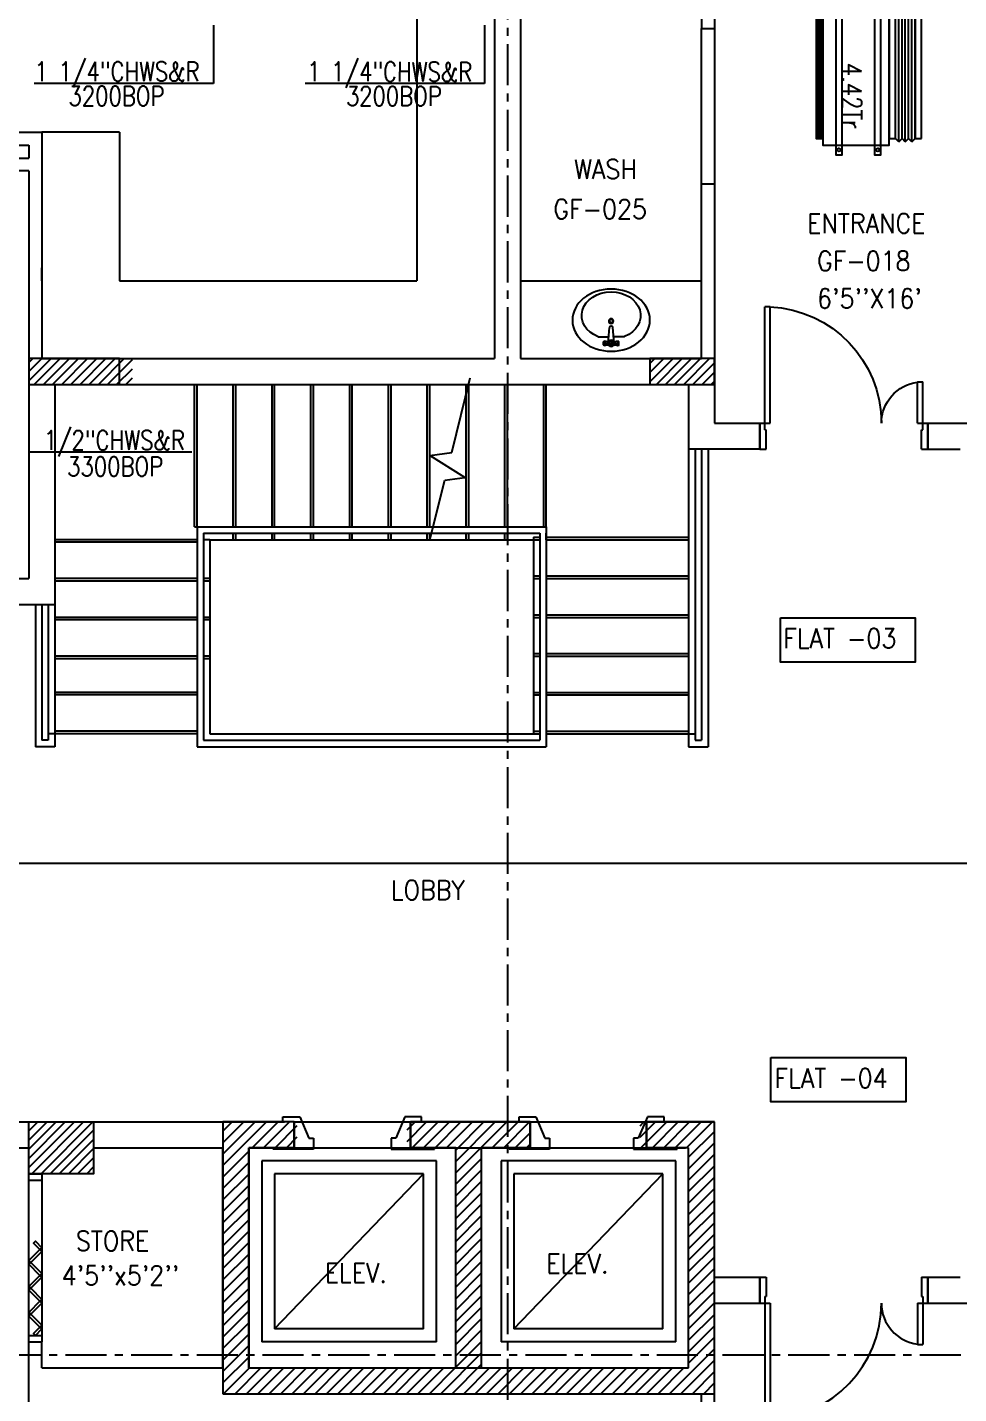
# Model space of a CAD drawing. Header units: millimetres. Extents: x -1288794 to 2153086, y -2701644 to -1335282.
# Drawn here: x 1620286 to 1627486, y -1495669 to -1485109 of the extents above; entities that cross this region are included whole.
import ezdxf

# ---------------------------------------------------------------- set-up
doc = ezdxf.new("R2010")
doc.units = ezdxf.units.MM
doc.header["$LTSCALE"] = 100
doc.linetypes.add('CENTER', pattern=[50.8, 31.75, -6.35, 6.35, -6.35])
doc.linetypes.add('DASHED2', pattern=[9.525, 6.35, -3.175])
for name, color, linetype in [('A-ANNO-TEXT', 8, 'Continuous'), ('A-DOOR', 4, 'Continuous'), ('A-FLOR-OVHD', 4, 'DASHED2'), ('A-FLOR-PFIX', 8, 'Continuous'), ('A-FLOR-SPCL', 8, 'Continuous'), ('A-FLOR-STRS', 8, 'Continuous'), ('A-GRID', 253, 'CENTER'), ('A-WALL-FULL', 8, 'Continuous'), ('AC-CHILLED WATER TEXT', 41, 'Continuous'), ('AC-SAD TEXT', 3, 'Continuous'), ('FCU-AC', 160, 'Continuous'), ('S-COL- HACT.', 9, 'Continuous'), ('S-COL.', 8, 'Continuous')]:
    doc.layers.add(name, color=color, linetype=linetype)
doc.styles.add('ROMANS', font='romans.shx', dxfattribs={"width": 0.8})
doc.styles.add('SIMPLEX', font='simplex.shx', dxfattribs={"width": 0.8})
pattern_1 = [(45, (2733053.36, -1109556.65), (-44.1941738, 44.1941738), [])]
pattern_2 = [(45, (2733053.36, -1109556.65), (-35.355339, 35.355339), [])]

# ---------------------------------------------------------------- blocks, each defined once
blk = doc.blocks.new('D-130-R')
for p, q in [((1220, 200), (1220, 1100)), ((1220, 1100), (1260, 1100)), ((1260, 200), (1260, 1100)), ((80, 520), (40, 520)), ((40, 200), (40, 520)), ((80, 200), (80, 520)), ((0, 0), (0, 200)), ((80, 200), (0, 200)), ((40, 150), (40, 200)), ((50, 150), (40, 150)), ((50, 0), (50, 150)), ((1300, 200), (1220, 200)), ((1260, 150), (1250, 150)), ((1250, 0), (1250, 150)), ((1260, 150), (1260, 200)), ((1300, 0), (1300, 200)), ((50, 0), (0, 0)), ((1300, 0), (1250, 0))]:
    blk.add_line(p, q)
for centre, radius, start, end in [((1260, 200), 900, 92.5473, 180), ((40, 200), 320, 0, 82.8192)]:
    blk.add_arc(centre, radius, start, end)
blk = doc.blocks.new('LAV-2')
for p, q in [((-102, 330), (-23, 330)), ((-21, 393), (-55, 399)), ((-21, 369), (-55, 363)), ((-24, 385), (-49, 381)), ((-24, 377), (-49, 381)), ((-25, 381), (-13, 258)), ((-19, 381), (17, 381)), ((-1, 363), (-1, 399)), ((23, 381), (11, 257)), ((53, 399), (20, 393)), ((53, 363), (20, 369)), ((21, 329), (101, 329)), ((47, 381), (23, 385)), ((47, 381), (23, 376))]:
    blk.add_line(p, q)
for centre, radius in [((-1, 381), 24), ((-1, 381), 18), ((-1, 209), 18), ((-1, 209), 13.2)]:
    blk.add_circle(centre, radius)
blk.add_arc((-1, 257), 12, 179.8053, 359.8053)
for centre, major_axis, ratio in [((-1, 202), (-300, 1), 0.8), ((53, 381), (0.1, 18), 0.333333)]:
    blk.add_ellipse(centre, major_axis=major_axis, ratio=ratio)
blk.add_ellipse((-1, 166), major_axis=(-228, 1), ratio=0.8, start_param=5.174, end_param=10.533963)
at = {"extrusion": (0, 0, -1)}
blk.add_ellipse((-55, 381), major_axis=(0.1, 18), ratio=0.333333, dxfattribs=at)
for points, knots in [([(-55, 365), (-55, 366), (-55, 366), (-55, 366), (-55, 366), (-56, 367), (-56, 368), (-57, 370), (-57, 371), (-58, 374), (-58, 375), (-58, 379), (-58, 381), (-58, 386), (-58, 388), (-57, 392), (-57, 393), (-56, 394), (-56, 395), (-55, 396), (-55, 396), (-55, 396), (-55, 397), (-55, 397)], [3.378318, 3.378318, 3.378318, 3.378318, 3.519844, 3.519844, 3.66137, 3.66137, 3.925951, 3.925951, 4.190531, 4.190531, 4.455112, 4.455112, 4.86737, 4.86737, 5.279628, 5.279628, 5.565785, 5.565785, 5.785568, 5.785568, 5.957, 5.957, 6.04646, 6.04646, 6.04646, 6.04646]), ([(-55, 397), (-55, 397), (-54, 396), (-54, 396), (-54, 396), (-53, 395), (-53, 394), (-52, 392), (-52, 391), (-52, 388), (-51, 387), (-51, 383), (-51, 381), (-51, 376), (-52, 374), (-52, 370), (-53, 369), (-53, 368), (-54, 367), (-54, 366), (-54, 366), (-55, 366), (-55, 365), (-55, 365)], [0.236726, 0.236726, 0.236726, 0.236726, 0.378252, 0.378252, 0.519778, 0.519778, 0.784358, 0.784358, 1.048939, 1.048939, 1.313519, 1.313519, 1.725777, 1.725777, 2.138035, 2.138035, 2.424192, 2.424192, 2.643976, 2.643976, 2.815407, 2.815407, 2.904867, 2.904867, 2.904867, 2.904867]), ([(53, 396), (53, 396), (53, 396), (53, 396), (53, 395), (52, 394), (52, 394), (51, 392), (51, 390), (50, 388), (50, 386), (50, 383), (50, 380), (50, 376), (50, 373), (51, 370), (51, 369), (52, 367), (52, 367), (53, 366), (53, 365), (53, 365), (53, 365), (53, 365)], [0.236726, 0.236726, 0.236726, 0.236726, 0.378252, 0.378252, 0.519778, 0.519778, 0.784358, 0.784358, 1.048939, 1.048939, 1.313519, 1.313519, 1.725777, 1.725777, 2.138035, 2.138035, 2.424192, 2.424192, 2.643976, 2.643976, 2.815407, 2.815407, 2.904867, 2.904867, 2.904867, 2.904867]), ([(53, 365), (53, 365), (53, 365), (54, 366), (54, 366), (55, 367), (55, 368), (56, 370), (56, 371), (56, 373), (57, 375), (57, 379), (57, 381), (57, 386), (56, 388), (56, 391), (55, 392), (55, 394), (54, 395), (54, 396), (54, 396), (54, 396), (53, 396), (53, 396)], [3.378318, 3.378318, 3.378318, 3.378318, 3.519844, 3.519844, 3.66137, 3.66137, 3.925951, 3.925951, 4.190531, 4.190531, 4.455112, 4.455112, 4.86737, 4.86737, 5.279628, 5.279628, 5.565785, 5.565785, 5.785568, 5.785568, 5.957, 5.957, 6.04646, 6.04646, 6.04646, 6.04646])]:
    blk.add_open_spline(points, degree=3, knots=knots)
blk = doc.blocks.new('fcu 3.5 tr')
at = {"layer": 'FCU-AC'}
h = blk.add_hatch(dxfattribs=at)
h.set_pattern_fill('NET', color=3)
h.paths.add_polyline_path([(100970, -1580238), (99070, -1580238), (99070, -1580288), (100970, -1580288)])
for p, q in [((99045, -1579550), (99070, -1579525)), ((100995, -1579550), (99045, -1579550)), ((99045, -1579550), (99070, -1579575)), ((100970, -1579525), (99070, -1579525)), ((100995, -1579550), (100970, -1579525)), ((100995, -1579550), (100970, -1579575)), ((99045, -1579600), (99070, -1579575)), ((100995, -1579600), (99045, -1579600)), ((99045, -1579600), (99070, -1579625)), ((99045, -1579650), (99070, -1579625)), ((100995, -1579650), (99045, -1579650)), ((99045, -1579650), (99070, -1579675)), ((100970, -1579575), (99070, -1579575)), ((100970, -1579575), (99070, -1579575)), ((100970, -1579625), (99070, -1579625)), ((100970, -1579625), (99070, -1579625)), ((100995, -1579600), (100970, -1579575)), ((100995, -1579600), (100970, -1579625)), ((100995, -1579650), (100970, -1579625)), ((100995, -1579650), (100970, -1579675))]:
    blk.add_line(p, q, dxfattribs=at)
at = {"layer": 'FCU-AC', "color": 1}
for p, q in [((100970, -1579475), (99070, -1579475)), ((99070, -1579475), (99070, -1579525)), ((99070, -1579525), (100970, -1579525)), ((100970, -1579525), (100970, -1579475)), ((100970, -1579675), (99070, -1579675)), ((99070, -1579675), (99070, -1579725)), ((99070, -1579725), (100970, -1579725)), ((100970, -1579725), (100970, -1579675))]:
    blk.add_line(p, q, dxfattribs=at)
at = {"layer": 'FCU-AC'}
blk.add_lwpolyline([(99020, -1580238), (101020, -1580238), (101020, -1579725), (99020, -1579725)], close=True, dxfattribs=at)
at = {"layer": 'FCU-AC', "color": 6}
for points in [[(98945, -1579838), (101095, -1579838), (101095, -1579788), (98945, -1579788)], [(98945, -1580138), (101095, -1580138), (101095, -1580088), (98945, -1580088)]]:
    blk.add_lwpolyline(points, close=True, dxfattribs=at)
at = {"layer": 'FCU-AC', "color": 3}
blk.add_lwpolyline([(99070, -1580288), (100970, -1580288), (100970, -1580238), (99070, -1580238)], close=True, dxfattribs=at)
at = {"layer": 'FCU-AC', "color": 6}
for centre in [(98982, -1579813), (101057, -1579813), (98982, -1580113), (101057, -1580113)]:
    blk.add_circle(centre, 12.5, dxfattribs=at)

msp = doc.modelspace()

# ---------------------------------------------------------------- hatches: boundary and pattern name
at = {"layer": 'S-COL- HACT.', "linetype": 'Continuous', "ltscale": 3}
h = msp.add_hatch(dxfattribs=at)
h.set_pattern_fill('ANSI31', color=256, scale=400, style=0)
h.set_pattern_definition(pattern_2)
h.paths.add_polyline_path([(1620298.2, -1487868.6), (1621098.2, -1487868.6), (1621098.2, -1487668.6), (1620298.2, -1487668.6)])
h = msp.add_hatch(dxfattribs=at)
h.set_pattern_fill('ANSI31', color=256, scale=400, style=0)
h.set_pattern_definition(pattern_2)
h.paths.add_polyline_path([(1625098.2, -1487868.6), (1625598.2, -1487868.6), (1625598.2, -1487668.6), (1625098.2, -1487668.6)])
h = msp.add_hatch(dxfattribs=at)
h.set_pattern_fill('ANSI31', color=256, scale=400, style=0)
h.set_pattern_definition(pattern_2)
h.paths.add_polyline_path([(1620298.2, -1493568.6), (1620798.2, -1493568.6), (1620798.2, -1493968.6), (1620298.2, -1493968.6)])
h = msp.add_hatch(dxfattribs=at)
h.set_pattern_fill('ANSI31', color=256, scale=500, style=0)
h.set_pattern_definition(pattern_1)
h.paths.add_polyline_path([(1623798.2, -1493768.6), (1624173.2, -1493768.6), (1624173.2, -1493568.6), (1623223.2, -1493568.6), (1623223.2, -1493768.6), (1623598.2, -1493768.6), (1623598.2, -1495468.6), (1621998.2, -1495468.6), (1621998.2, -1493768.6), (1622373.2, -1493768.6), (1622373.2, -1493568.6), (1621798.2, -1493568.6), (1621798.2, -1495668.6), (1625598.2, -1495668.6), (1625598.2, -1493568.6), (1625023.2, -1493568.6), (1625023.2, -1493768.6), (1625398.2, -1493768.6), (1625398.2, -1495468.6), (1623798.2, -1495468.6)])
h = msp.add_hatch(dxfattribs=at)
h.set_pattern_fill('ANSI31', color=256, scale=500, style=0)
h.set_pattern_definition(pattern_1)
h.paths.add_polyline_path([(1623798.2, -1493768.6), (1624173.2, -1493768.6), (1624173.2, -1493568.6), (1623223.2, -1493568.6), (1623223.2, -1493768.6), (1623598.2, -1493768.6), (1623598.2, -1495468.6), (1621998.2, -1495468.6), (1621998.2, -1493768.6), (1622373.2, -1493768.6), (1622373.2, -1493568.6), (1621798.2, -1493568.6), (1621798.2, -1495668.6), (1625598.2, -1495668.6), (1625598.2, -1493568.6), (1625023.2, -1493568.6), (1625023.2, -1493768.6), (1625398.2, -1493768.6), (1625398.2, -1495468.6), (1623798.2, -1495468.6)])

# ---------------------------------------------------------------- linework, layer by layer
at = {"layer": 'A-ANNO-TEXT', "color": 5}
for points in [[(1626107.3, -1489671.5), (1627149.6, -1489671.5), (1627149.6, -1490013.9), (1626107.3, -1490013.9)], [(1626034.1, -1493070.7), (1627076.4, -1493070.7), (1627076.4, -1493413.2), (1626034.1, -1493413.2)]]:
    msp.add_lwpolyline(points, close=True, dxfattribs=at)
at = {"layer": 'A-DOOR', "ltscale": 3}
for p, q in [((1620298.2, -1495268.6), (1620298.2, -1493968.6)), ((1620298.2, -1494018.6), (1620398.2, -1494018.6)), ((1620398.2, -1493968.6), (1620398.2, -1495268.6)), ((1620298.2, -1495218.6), (1620398.2, -1495218.6))]:
    msp.add_line(p, q, dxfattribs=at)
for points in [[(1620384, -1494554.5), (1620298.2, -1494640.4), (1620312.3, -1494654.5), (1620398.2, -1494568.6), (1620384, -1494554.5)], [(1620384, -1494554.5), (1620334, -1494504.5), (1620348.2, -1494490.4), (1620398.2, -1494540.4), (1620384, -1494554.5)], [(1620384, -1494754.5), (1620298.2, -1494668.6), (1620312.3, -1494654.5), (1620398.2, -1494740.4), (1620384, -1494754.5)], [(1620384, -1494754.5), (1620298.2, -1494840.4), (1620312.3, -1494854.5), (1620398.2, -1494768.6), (1620384, -1494754.5)], [(1620384, -1494954.5), (1620298.2, -1494868.6), (1620312.3, -1494854.5), (1620398.2, -1494940.4), (1620384, -1494954.5)], [(1620384, -1494954.5), (1620298.2, -1495040.4), (1620312.3, -1495054.5), (1620398.2, -1494968.6), (1620384, -1494954.5)], [(1620384, -1495154.5), (1620298.2, -1495068.6), (1620312.3, -1495054.5), (1620398.2, -1495140.4), (1620384, -1495154.5)], [(1620384, -1495154.5), (1620334, -1495204.5), (1620348.2, -1495218.6), (1620398.2, -1495168.6), (1620384, -1495154.5)]]:
    msp.add_lwpolyline(points, dxfattribs=at)
at = {"layer": 'A-FLOR-OVHD', "linetype": 'Continuous', "ltscale": 3}
for p, q in [((1625498.2, -1486318.6), (1625498.2, -1485118.6)), ((1625498.2, -1486318.6), (1625498.2, -1485118.6)), ((1625598.2, -1485118.6), (1625598.2, -1486318.6)), ((1625598.2, -1485118.6), (1625598.2, -1486318.6))]:
    msp.add_line(p, q, dxfattribs=at)
at = {"layer": 'A-FLOR-OVHD', "linetype": 'Continuous'}
for p, q in [((1621598.2, -1488968.6), (1621598.2, -1487868.6)), ((1621898.2, -1488968.6), (1621898.2, -1487868.6)), ((1622198.2, -1488968.6), (1622198.2, -1487868.6)), ((1622498.2, -1488968.6), (1622498.2, -1487868.6)), ((1622798.2, -1488968.6), (1622798.2, -1487868.6)), ((1623098.2, -1488968.6), (1623098.2, -1487868.6)), ((1623398.2, -1488968.6), (1623398.2, -1487868.6)), ((1623698.2, -1488968.6), (1623698.2, -1487868.6)), ((1624298.2, -1488968.6), (1624298.2, -1487868.6)), ((1621598.2, -1489068.6), (1620498.2, -1489068.6)), ((1624298.2, -1489068.6), (1625398.2, -1489068.6)), ((1621598.2, -1489368.6), (1620498.2, -1489368.6)), ((1624298.2, -1489368.6), (1625398.2, -1489368.6)), ((1621598.2, -1489668.6), (1620498.2, -1489668.6)), ((1624298.2, -1489668.6), (1625398.2, -1489668.6)), ((1621598.2, -1489968.6), (1620498.2, -1489968.6)), ((1624298.2, -1489968.6), (1625398.2, -1489968.6)), ((1621598.2, -1490268.6), (1620498.2, -1490268.6)), ((1624298.2, -1490268.6), (1625398.2, -1490268.6)), ((1620498.2, -1490568.6), (1620448.2, -1490568.6)), ((1621598.2, -1490568.6), (1620498.2, -1490568.6)), ((1624298.2, -1490568.6), (1625398.2, -1490568.6)), ((1625398.2, -1490568.6), (1625448.2, -1490568.6))]:
    msp.add_line(p, q, dxfattribs=at)
at = {"layer": 'A-FLOR-PFIX', "ltscale": 3}
for p, q in [((1622348.2, -1493568.6), (1623248.2, -1493568.6)), ((1624173.2, -1493568.6), (1625073.2, -1493568.6))]:
    msp.add_line(p, q, dxfattribs=at)
at = {"layer": 'A-FLOR-SPCL', "ltscale": 3}
for p, q in [((1623298.2, -1483918.6), (1623298.2, -1487068.6)), ((1620998.2, -1485918.6), (1620398.2, -1485918.6)), ((1620998.2, -1485918.6), (1620998.2, -1487068.6)), ((1620998.2, -1487068.6), (1623298.2, -1487068.6)), ((1624098.2, -1487068.6), (1625498.2, -1487068.6))]:
    msp.add_line(p, q, dxfattribs=at)
at = {"layer": 'A-FLOR-SPCL', "ltscale": 50}
for p, q in [((1622262.1, -1493530.3), (1622391.6, -1493530.3)), ((1622262.1, -1493568.6), (1622262.1, -1493530.3)), ((1622391.6, -1493530.3), (1622462.8, -1493694.3)), ((1623204.8, -1493530.3), (1623133.6, -1493694.3)), ((1623334.2, -1493530.3), (1623204.8, -1493530.3)), ((1623334.2, -1493568.6), (1623334.2, -1493530.3)), ((1624087.1, -1493530.3), (1624216.6, -1493530.3)), ((1624087.1, -1493568.6), (1624087.1, -1493530.3)), ((1624216.6, -1493530.3), (1624287.8, -1493694.3)), ((1625079.8, -1493530.3), (1625008.6, -1493694.3)), ((1625209.2, -1493530.3), (1625079.8, -1493530.3)), ((1625209.2, -1493568.6), (1625209.2, -1493530.3)), ((1622462.8, -1493694.3), (1622498.2, -1493694.3)), ((1622498.2, -1493694.3), (1622498.2, -1493778.6)), ((1623098.2, -1493694.3), (1623098.2, -1493778.6)), ((1623133.6, -1493694.3), (1623098.2, -1493694.3)), ((1624287.8, -1493694.3), (1624323.2, -1493694.3)), ((1624323.2, -1493694.3), (1624323.2, -1493778.6)), ((1624973.2, -1493694.3), (1624973.2, -1493778.6)), ((1625008.6, -1493694.3), (1624973.2, -1493694.3)), ((1622187.1, -1493778.6), (1622187.1, -1493768.6)), ((1622498.2, -1493778.6), (1622187.1, -1493778.6)), ((1623098.2, -1493778.6), (1623434.2, -1493778.6)), ((1623434.2, -1493778.6), (1623434.2, -1493768.6)), ((1624012.1, -1493778.6), (1624012.1, -1493768.6)), ((1624323.2, -1493778.6), (1624012.1, -1493778.6)), ((1624973.2, -1493778.6), (1625309.2, -1493778.6)), ((1625309.2, -1493778.6), (1625309.2, -1493768.6))]:
    msp.add_line(p, q, dxfattribs=at)
at = {"layer": 'A-FLOR-SPCL'}
for p, q in [((1622348.2, -1493768.6), (1623248.2, -1493768.6)), ((1623248.2, -1493768.6), (1623398.2, -1493768.6)), ((1624173.2, -1493768.6), (1625073.2, -1493768.6)), ((1625073.2, -1493768.6), (1625273.2, -1493768.6)), ((1622098.2, -1493868.6), (1622098.2, -1495268.6)), ((1623448.2, -1493868.6), (1622098.2, -1493868.6)), ((1623448.2, -1495268.6), (1623448.2, -1493868.6)), ((1623948.2, -1493868.6), (1623948.2, -1495268.6)), ((1625298.2, -1493868.6), (1623948.2, -1493868.6)), ((1625298.2, -1495268.6), (1625298.2, -1493868.6)), ((1622198.2, -1493968.6), (1622198.2, -1495168.6)), ((1623348.2, -1493968.6), (1622198.2, -1493968.6)), ((1622198.2, -1495168.6), (1623348.2, -1493968.6)), ((1623348.2, -1495168.6), (1623348.2, -1493968.6)), ((1624048.2, -1493968.6), (1624048.2, -1495168.6)), ((1625198.2, -1493968.6), (1624048.2, -1493968.6)), ((1624048.2, -1495168.6), (1625198.2, -1493968.6)), ((1625198.2, -1495168.6), (1625198.2, -1493968.6)), ((1623348.2, -1495168.6), (1622198.2, -1495168.6)), ((1625198.2, -1495168.6), (1624048.2, -1495168.6)), ((1623448.2, -1495268.6), (1622098.2, -1495268.6)), ((1625298.2, -1495268.6), (1623948.2, -1495268.6))]:
    msp.add_line(p, q, dxfattribs=at)
at = {"layer": 'A-FLOR-STRS', "ltscale": 3}
for p, q in [((1621578.2, -1488968.6), (1621578.2, -1487868.6)), ((1621878.2, -1488968.6), (1621878.2, -1487868.6)), ((1622178.2, -1488968.6), (1622178.2, -1487868.6)), ((1622478.2, -1488968.6), (1622478.2, -1487868.6)), ((1622778.2, -1488968.6), (1622778.2, -1487868.6)), ((1623078.2, -1488968.6), (1623078.2, -1487868.6)), ((1623378.2, -1488968.6), (1623378.2, -1487868.6)), ((1623566.7, -1488394.4), (1623710.7, -1487818.6)), ((1623678.2, -1488968.6), (1623678.2, -1487868.6)), ((1623978.2, -1488968.6), (1623978.2, -1487868.6)), ((1623998.2, -1488968.6), (1623998.2, -1487868.6)), ((1624278.2, -1488968.6), (1624278.2, -1487868.6)), ((1623398.2, -1488418.6), (1623566.7, -1488394.4)), ((1623669.4, -1488588.1), (1623398.2, -1488418.6)), ((1625398.2, -1488368.6), (1625398.2, -1489368.6)), ((1625448.2, -1488368.6), (1625448.2, -1489356.1)), ((1625498.2, -1488368.6), (1625498.2, -1490618.6)), ((1625548.2, -1488368.6), (1625548.2, -1490668.6)), ((1623398.2, -1489068.6), (1623513.3, -1488608.3)), ((1623513.3, -1488608.3), (1623669.4, -1488588.1)), ((1621578.2, -1488968.6), (1624298.2, -1488968.6)), ((1621598.2, -1488968.6), (1621598.2, -1490668.6)), ((1621648.2, -1489018.6), (1621648.2, -1490618.6)), ((1621648.2, -1489018.6), (1624248.2, -1489018.6)), ((1621878.2, -1489068.6), (1621878.2, -1489018.6)), ((1621898.2, -1489068.6), (1621898.2, -1489018.6)), ((1622178.2, -1489068.6), (1622178.2, -1489018.6)), ((1622198.2, -1489068.6), (1622198.2, -1489018.6)), ((1622478.2, -1489068.6), (1622478.2, -1489018.6)), ((1622498.2, -1489068.6), (1622498.2, -1489018.6)), ((1622778.2, -1489068.6), (1622778.2, -1489018.6)), ((1622798.2, -1489068.6), (1622798.2, -1489018.6)), ((1623078.2, -1489068.6), (1623078.2, -1489018.6)), ((1623098.2, -1489068.6), (1623098.2, -1489018.6)), ((1623378.2, -1489068.6), (1623378.2, -1489018.6)), ((1623398.2, -1489068.6), (1623398.2, -1489018.6)), ((1623678.2, -1489068.6), (1623678.2, -1489018.6)), ((1623698.2, -1489068.6), (1623698.2, -1489018.6)), ((1623978.2, -1489068.6), (1623978.2, -1489018.6)), ((1623998.2, -1489068.6), (1623998.2, -1489018.6)), ((1624198.2, -1489048.6), (1624198.2, -1489668.6)), ((1624198.2, -1489048.6), (1624248.2, -1489048.6)), ((1624198.2, -1489048.6), (1624248.2, -1489048.6)), ((1624248.2, -1489018.6), (1624248.2, -1490618.6)), ((1624298.2, -1488968.6), (1624298.2, -1490668.6)), ((1624298.2, -1489068.6), (1624298.2, -1489018.6)), ((1624298.2, -1489048.6), (1625398.2, -1489048.6)), ((1621598.2, -1489088.6), (1620498.2, -1489088.6)), ((1621698.2, -1489068.6), (1621648.2, -1489068.6)), ((1621698.2, -1489068.6), (1624198.2, -1489068.6)), ((1621698.2, -1489068.6), (1621698.2, -1490268.6)), ((1624198.2, -1489068.6), (1624248.2, -1489068.6)), ((1624198.2, -1489068.6), (1624248.2, -1489068.6)), ((1621698.2, -1489368.6), (1621648.2, -1489368.6)), ((1624198.2, -1489348.6), (1624248.2, -1489348.6)), ((1624198.2, -1489368.6), (1624248.2, -1489368.6)), ((1624298.2, -1489348.6), (1625398.2, -1489348.6)), ((1625398.2, -1489368.6), (1625398.2, -1490668.6)), ((1625448.2, -1489356.1), (1625448.2, -1490618.6)), ((1621598.2, -1489388.6), (1620498.2, -1489388.6)), ((1621698.2, -1489388.6), (1621648.2, -1489388.6)), ((1620348.2, -1489568.6), (1620348.2, -1490668.6)), ((1620398.2, -1489568.6), (1620398.2, -1490618.6)), ((1620448.2, -1489568.6), (1620448.2, -1490618.6)), ((1620498.2, -1489568.6), (1620498.2, -1490668.6)), ((1621598.2, -1489688.6), (1620498.2, -1489688.6)), ((1621698.2, -1489668.6), (1621648.2, -1489668.6)), ((1621698.2, -1489688.6), (1621648.2, -1489688.6)), ((1624198.2, -1489648.6), (1624248.2, -1489648.6)), ((1624198.2, -1489668.6), (1624198.2, -1490568.6)), ((1624198.2, -1489668.6), (1624248.2, -1489668.6)), ((1624298.2, -1489648.6), (1625398.2, -1489648.6)), ((1621598.2, -1489988.6), (1620498.2, -1489988.6)), ((1621698.2, -1489968.6), (1621648.2, -1489968.6)), ((1621698.2, -1489988.6), (1621648.2, -1489988.6)), ((1624198.2, -1489948.6), (1624248.2, -1489948.6)), ((1624198.2, -1489968.6), (1624248.2, -1489968.6)), ((1624298.2, -1489948.6), (1625398.2, -1489948.6)), ((1621598.2, -1490248.6), (1620498.2, -1490248.6)), ((1621698.2, -1490268.6), (1621698.2, -1490568.6)), ((1624198.2, -1490248.6), (1624248.2, -1490248.6)), ((1624198.2, -1490268.6), (1624248.2, -1490268.6)), ((1624298.2, -1490248.6), (1625398.2, -1490248.6)), ((1620448.2, -1490618.6), (1620398.2, -1490618.6)), ((1621598.2, -1490548.6), (1620498.2, -1490548.6)), ((1621648.2, -1490618.6), (1624248.2, -1490618.6)), ((1621698.2, -1490568.6), (1624198.2, -1490568.6)), ((1624198.2, -1490548.6), (1624248.2, -1490548.6)), ((1624198.2, -1490568.6), (1624248.2, -1490568.6)), ((1624298.2, -1490548.6), (1625398.2, -1490548.6)), ((1625448.2, -1490618.6), (1625498.2, -1490618.6)), ((1620498.2, -1490668.6), (1620348.2, -1490668.6)), ((1621598.2, -1490668.6), (1624298.2, -1490668.6)), ((1625398.2, -1490668.6), (1625548.2, -1490668.6))]:
    msp.add_line(p, q, dxfattribs=at)
at = {"layer": 'A-GRID', "ltscale": 0.1}
for p, q in [((1623998.2, -1466442.6), (1623998.2, -1514577)), ((1599244.8, -1495368.6), (1642784.4, -1495368.6))]:
    msp.add_line(p, q, dxfattribs=at)
at = {"layer": 'A-WALL-FULL', "ltscale": 3}
for p, q in [((1625598.2, -1483218.6), (1625598.2, -1485118.6)), ((1623898.2, -1483918.6), (1623898.2, -1487068.6)), ((1623898.2, -1483918.6), (1623898.2, -1487668.6)), ((1624098.2, -1484186.6), (1624098.2, -1487668.6)), ((1625498.2, -1484186.6), (1625498.2, -1485118.6)), ((1625498.2, -1485118.6), (1625598.2, -1485118.6)), ((1619598.2, -1485918.6), (1620398.2, -1485918.6)), ((1620398.2, -1485918.6), (1620398.2, -1487668.6)), ((1619598.2, -1486018.6), (1620298.2, -1486018.6)), ((1620298.2, -1486018.6), (1620298.2, -1486118.6)), ((1619598.2, -1486118.6), (1620298.2, -1486118.6)), ((1620298.2, -1486218.6), (1619598.2, -1486218.6)), ((1620298.2, -1486218.6), (1620298.2, -1489368.6)), ((1625498.2, -1486318.6), (1625598.2, -1486318.6)), ((1625498.2, -1487668.6), (1625498.2, -1486318.6)), ((1625598.2, -1486318.6), (1625598.2, -1488168.6)), ((1620398.2, -1487068.6), (1620398.2, -1486968.6)), ((1620398.2, -1487668.6), (1623898.2, -1487668.6)), ((1624098.2, -1487668.6), (1625498.2, -1487668.6)), ((1620498.2, -1487868.6), (1625398.2, -1487868.6)), ((1620498.2, -1487868.6), (1620498.2, -1489568.6)), ((1625398.2, -1487868.6), (1625398.2, -1488368.6)), ((1625598.2, -1488168.6), (1625948.2, -1488168.6)), ((1625948.2, -1488168.6), (1625948.2, -1488368.6)), ((1627248.2, -1488168.6), (1627598.2, -1488168.6)), ((1627248.2, -1488168.6), (1627248.2, -1488368.6)), ((1625948.2, -1488368.6), (1625398.2, -1488368.6)), ((1627248.2, -1488368.6), (1627498.2, -1488368.6)), ((1620048.2, -1489368.6), (1620298.2, -1489368.6)), ((1620148.2, -1489368.6), (1620298.2, -1489368.6)), ((1620048.2, -1489568.6), (1620498.2, -1489568.6)), ((1620148.2, -1489568.6), (1620498.2, -1489568.6)), ((1610082, -1491568.6), (1636498.2, -1491568.6)), ((1620048.2, -1493568.6), (1622273.2, -1493568.6)), ((1620148.2, -1493568.6), (1620498.2, -1493568.6)), ((1622348.2, -1493568.6), (1622348.2, -1493568.6)), ((1622348.2, -1493768.6), (1622348.2, -1493568.6)), ((1623248.2, -1493568.6), (1624173.2, -1493568.6)), ((1623248.2, -1493768.6), (1623248.2, -1493568.6)), ((1623298.2, -1493568.6), (1624173.2, -1493568.6)), ((1624173.2, -1493768.6), (1624173.2, -1493568.6)), ((1625073.2, -1493768.6), (1625073.2, -1493568.6)), ((1625073.2, -1493568.6), (1625598.2, -1493568.6)), ((1625598.2, -1494768.6), (1625598.2, -1493568.6)), ((1620048.2, -1493768.6), (1620298.2, -1493768.6)), ((1620148.2, -1493768.6), (1620298.2, -1493768.6)), ((1620298.2, -1493968.6), (1620298.2, -1493768.6)), ((1620298.2, -1493968.6), (1620298.2, -1493768.6)), ((1620798.2, -1493768.6), (1621798.2, -1493768.6)), ((1621798.2, -1495468.6), (1621798.2, -1493768.6)), ((1621998.2, -1495468.6), (1621998.2, -1493768.6)), ((1621998.2, -1493768.6), (1622348.2, -1493768.6)), ((1623248.2, -1493768.6), (1623698.2, -1493768.6)), ((1623698.2, -1493768.6), (1624173.2, -1493768.6)), ((1625073.2, -1493768.6), (1625373.2, -1493768.6)), ((1625398.2, -1495468.6), (1625398.2, -1493768.6)), ((1625398.2, -1495468.6), (1625398.2, -1493768.6)), ((1620298.2, -1493968.6), (1620398.2, -1493968.6)), ((1625598.2, -1494768.6), (1625948.2, -1494768.6)), ((1625948.2, -1494968.6), (1625948.2, -1494768.6)), ((1627248.2, -1494768.6), (1627498.2, -1494768.6)), ((1627248.2, -1494968.6), (1627248.2, -1494768.6)), ((1625598.2, -1494968.6), (1625948.2, -1494968.6)), ((1625598.2, -1496818.6), (1625598.2, -1494968.6)), ((1627248.2, -1494968.6), (1627598.2, -1494968.6)), ((1620298.2, -1495268.6), (1620398.2, -1495268.6)), ((1620298.2, -1496918.6), (1620298.2, -1495268.6)), ((1620398.2, -1495468.6), (1620398.2, -1495268.6)), ((1620398.2, -1495468.6), (1621798.2, -1495468.6)), ((1621998.2, -1495468.6), (1625398.2, -1495468.6)), ((1624098.2, -1495668.6), (1625498.2, -1495668.6)), ((1625498.2, -1496818.6), (1625498.2, -1495668.6))]:
    msp.add_line(p, q, dxfattribs=at)
at = {"layer": 'A-WALL-FULL'}
msp.add_line((1625398.2, -1493768.6), (1625073.2, -1493768.6), dxfattribs=at)
msp.add_line((1625398.2, -1493768.6), (1625073.2, -1493768.6), dxfattribs=at)
at = {"layer": 'AC-CHILLED WATER TEXT'}
for p, q in [((1621725.6, -1485092.5), (1621725.6, -1485542.2)), ((1623819.5, -1485092.5), (1623819.5, -1485542.2)), ((1621725.6, -1485542.2), (1620339.2, -1485542.2)), ((1623819.5, -1485542.2), (1622433.1, -1485542.2)), ((1620295, -1488389.9), (1621557, -1488389.9))]:
    msp.add_line(p, q, dxfattribs=at)
at = {"layer": 'S-COL.', "linetype": 'Continuous', "ltscale": 3}
for p, q in [((1622348.2, -1493568.6), (1621798.2, -1493568.6)), ((1621798.2, -1493568.6), (1621798.2, -1495668.6)), ((1622348.2, -1493568.6), (1622348.2, -1493768.6)), ((1624173.2, -1493568.6), (1623248.2, -1493568.6)), ((1623248.2, -1493568.6), (1623248.2, -1493768.6)), ((1624173.2, -1493568.6), (1624173.2, -1493768.6)), ((1625598.2, -1493568.6), (1625073.2, -1493568.6)), ((1625073.2, -1493568.6), (1625073.2, -1493768.6)), ((1625598.2, -1495668.6), (1625598.2, -1493568.6)), ((1622348.2, -1493768.6), (1621998.2, -1493768.6)), ((1621998.2, -1493768.6), (1621998.2, -1495468.6)), ((1623598.2, -1493768.6), (1623248.2, -1493768.6)), ((1623598.2, -1495468.6), (1623598.2, -1493768.6)), ((1624173.2, -1493768.6), (1623798.2, -1493768.6)), ((1623798.2, -1495468.6), (1623798.2, -1493768.6)), ((1625398.2, -1493768.6), (1625073.2, -1493768.6)), ((1625398.2, -1495468.6), (1625398.2, -1493768.6)), ((1621998.2, -1495468.6), (1623598.2, -1495468.6)), ((1623798.2, -1495468.6), (1625398.2, -1495468.6)), ((1621798.2, -1495668.6), (1625598.2, -1495668.6))]:
    msp.add_line(p, q, dxfattribs=at)
for points in [[(1620298.2, -1487868.6), (1620998.2, -1487868.6), (1620998.2, -1487668.6), (1620298.2, -1487668.6)], [(1620298.2, -1487868.6), (1620998.2, -1487868.6), (1620998.2, -1487668.6), (1620298.2, -1487668.6)], [(1620298.2, -1487868.6), (1620998.2, -1487868.6), (1620998.2, -1487668.6), (1620298.2, -1487668.6)], [(1625098.2, -1487868.6), (1625598.2, -1487868.6), (1625598.2, -1487668.6), (1625098.2, -1487668.6)], [(1625098.2, -1487868.6), (1625598.2, -1487868.6), (1625598.2, -1487668.6), (1625098.2, -1487668.6)], [(1620298.2, -1493568.6), (1620798.2, -1493568.6), (1620798.2, -1493968.6), (1620298.2, -1493968.6)]]:
    msp.add_lwpolyline(points, close=True, dxfattribs=at)

# ---------------------------------------------------------------- block references
at = {"layer": 'A-DOOR', "ltscale": 3, "xscale": -1}
msp.add_blockref('D-130-R', (1627248.2, -1488368.6), dxfattribs=at)
at = {"layer": 'A-DOOR', "ltscale": 3, "rotation": 180}
msp.add_blockref('D-130-R', (1627248.2, -1494768.6), dxfattribs=at)
at = {"layer": 'A-FLOR-PFIX', "ltscale": 3, "xscale": -1, "rotation": 180}
msp.add_blockref('LAV-2', (1624800.2, -1487170), dxfattribs=at)
at = {"layer": 'FCU-AC', "color": 3, "rotation": 270}
msp.add_blockref('fcu 3.5 tr', (3206673.2, -1384999.1), dxfattribs=at)

# ---------------------------------------------------------------- texts
at = {"layer": 'A-ANNO-TEXT', "style": 'ROMANS', "width": 0.9}
for s, p in [('WASH', (1624511.7, -1486279.7)), ('GF-025', (1624352.9, -1486588.1)), ('ENTRANCE', (1626314.9, -1486699.1)), ('GF-018', (1626390.6, -1486988.9)), ("6'5''X16'", (1626390.6, -1487278.9)), ('LOBBY', (1623096.4, -1491851.8)), ('STORE', (1620661.5, -1494563.5)), ('ELEV.', (1622585.4, -1494810.1)), ('ELEV.', (1624298, -1494738)), ("4'5''x5'2''", (1620551.8, -1494829.8))]:
    msp.add_text(s, height=150, dxfattribs=at).set_placement(p)
at = {"layer": 'A-ANNO-TEXT', "color": 5, "style": 'ROMANS', "width": 0.9}
for s, p in [('FLAT -03', (1626130.1, -1489905.9)), ('FLAT -04', (1626062.8, -1493305.1))]:
    msp.add_text(s, height=150, dxfattribs=at).set_placement(p)
at = {"layer": 'AC-CHILLED WATER TEXT', "style": 'SIMPLEX', "width": 0.8}
for s, p in [('1 1/4"CHWS&R', (1620342.2, -1485524.9)), ('3200BOP', (1620605.4, -1485714.6)), ('3200BOP', (1622749.8, -1485715.6)), ('1/2"CHWS&R', (1620413, -1488374.9)), ('3300BOP', (1620595.4, -1488578))]:
    msp.add_text(s, height=150, dxfattribs=at).set_placement(p)
msp.add_text('1 1/4"CHWS&R', height=150, rotation=359.87926, dxfattribs=at).set_placement((1622449.3, -1485525))
at = {"layer": 'AC-SAD TEXT', "style": 'SIMPLEX', "width": 0.8}
msp.add_text('4.42Tr', height=150, rotation=270, dxfattribs=at).set_placement((1626585.2, -1485383.2))

doc.saveas('drawing.dxf')
